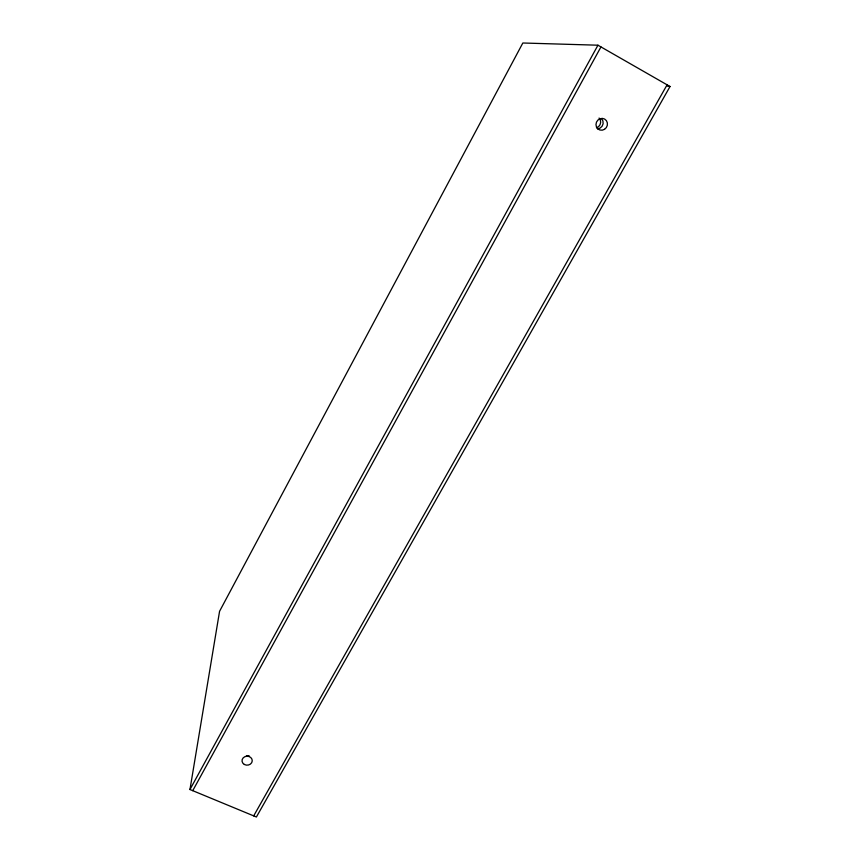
<?xml version="1.0" encoding="UTF-8"?>
<svg xmlns="http://www.w3.org/2000/svg" width="860" height="860" viewBox="0 0 860 860"><rect width="100%" height="100%" fill="white"/><g stroke="black" fill="none" stroke-linecap="round" stroke-linejoin="round"><path stroke-width="1.29" d="M189.963 789.523L219.569 611.299L522.837 43L597.947 45.204L670.037 86.516L256.398 817L189.963 789.523L597.947 45.204M192.737 790.673L600.957 46.924M253.689 815.882L667.091 84.828M667.403 86.15L670.037 86.516M249.088 755.736A5.053 4.429 -1.4 0 1 246.422 755.628M601.581 118.755A5.912 5.579 -62 0 1 597.485 128.871M599.087 118.046A5.859 5.525 -62.2 0 1 596.485 127.817M604.526 129.322A5.998 5.654 -61.7 0 0 604.644 119.067A5.998 5.654 -61.7 0 0 595.98 124.539A5.998 5.654 -61.7 0 0 604.526 129.322M244.326 764.454A5.117 4.483 -1.5 0 0 252.238 760.907A5.117 4.483 -1.5 0 0 244.821 756.703A5.117 4.483 -1.5 0 0 244.326 764.454"/></g></svg>
